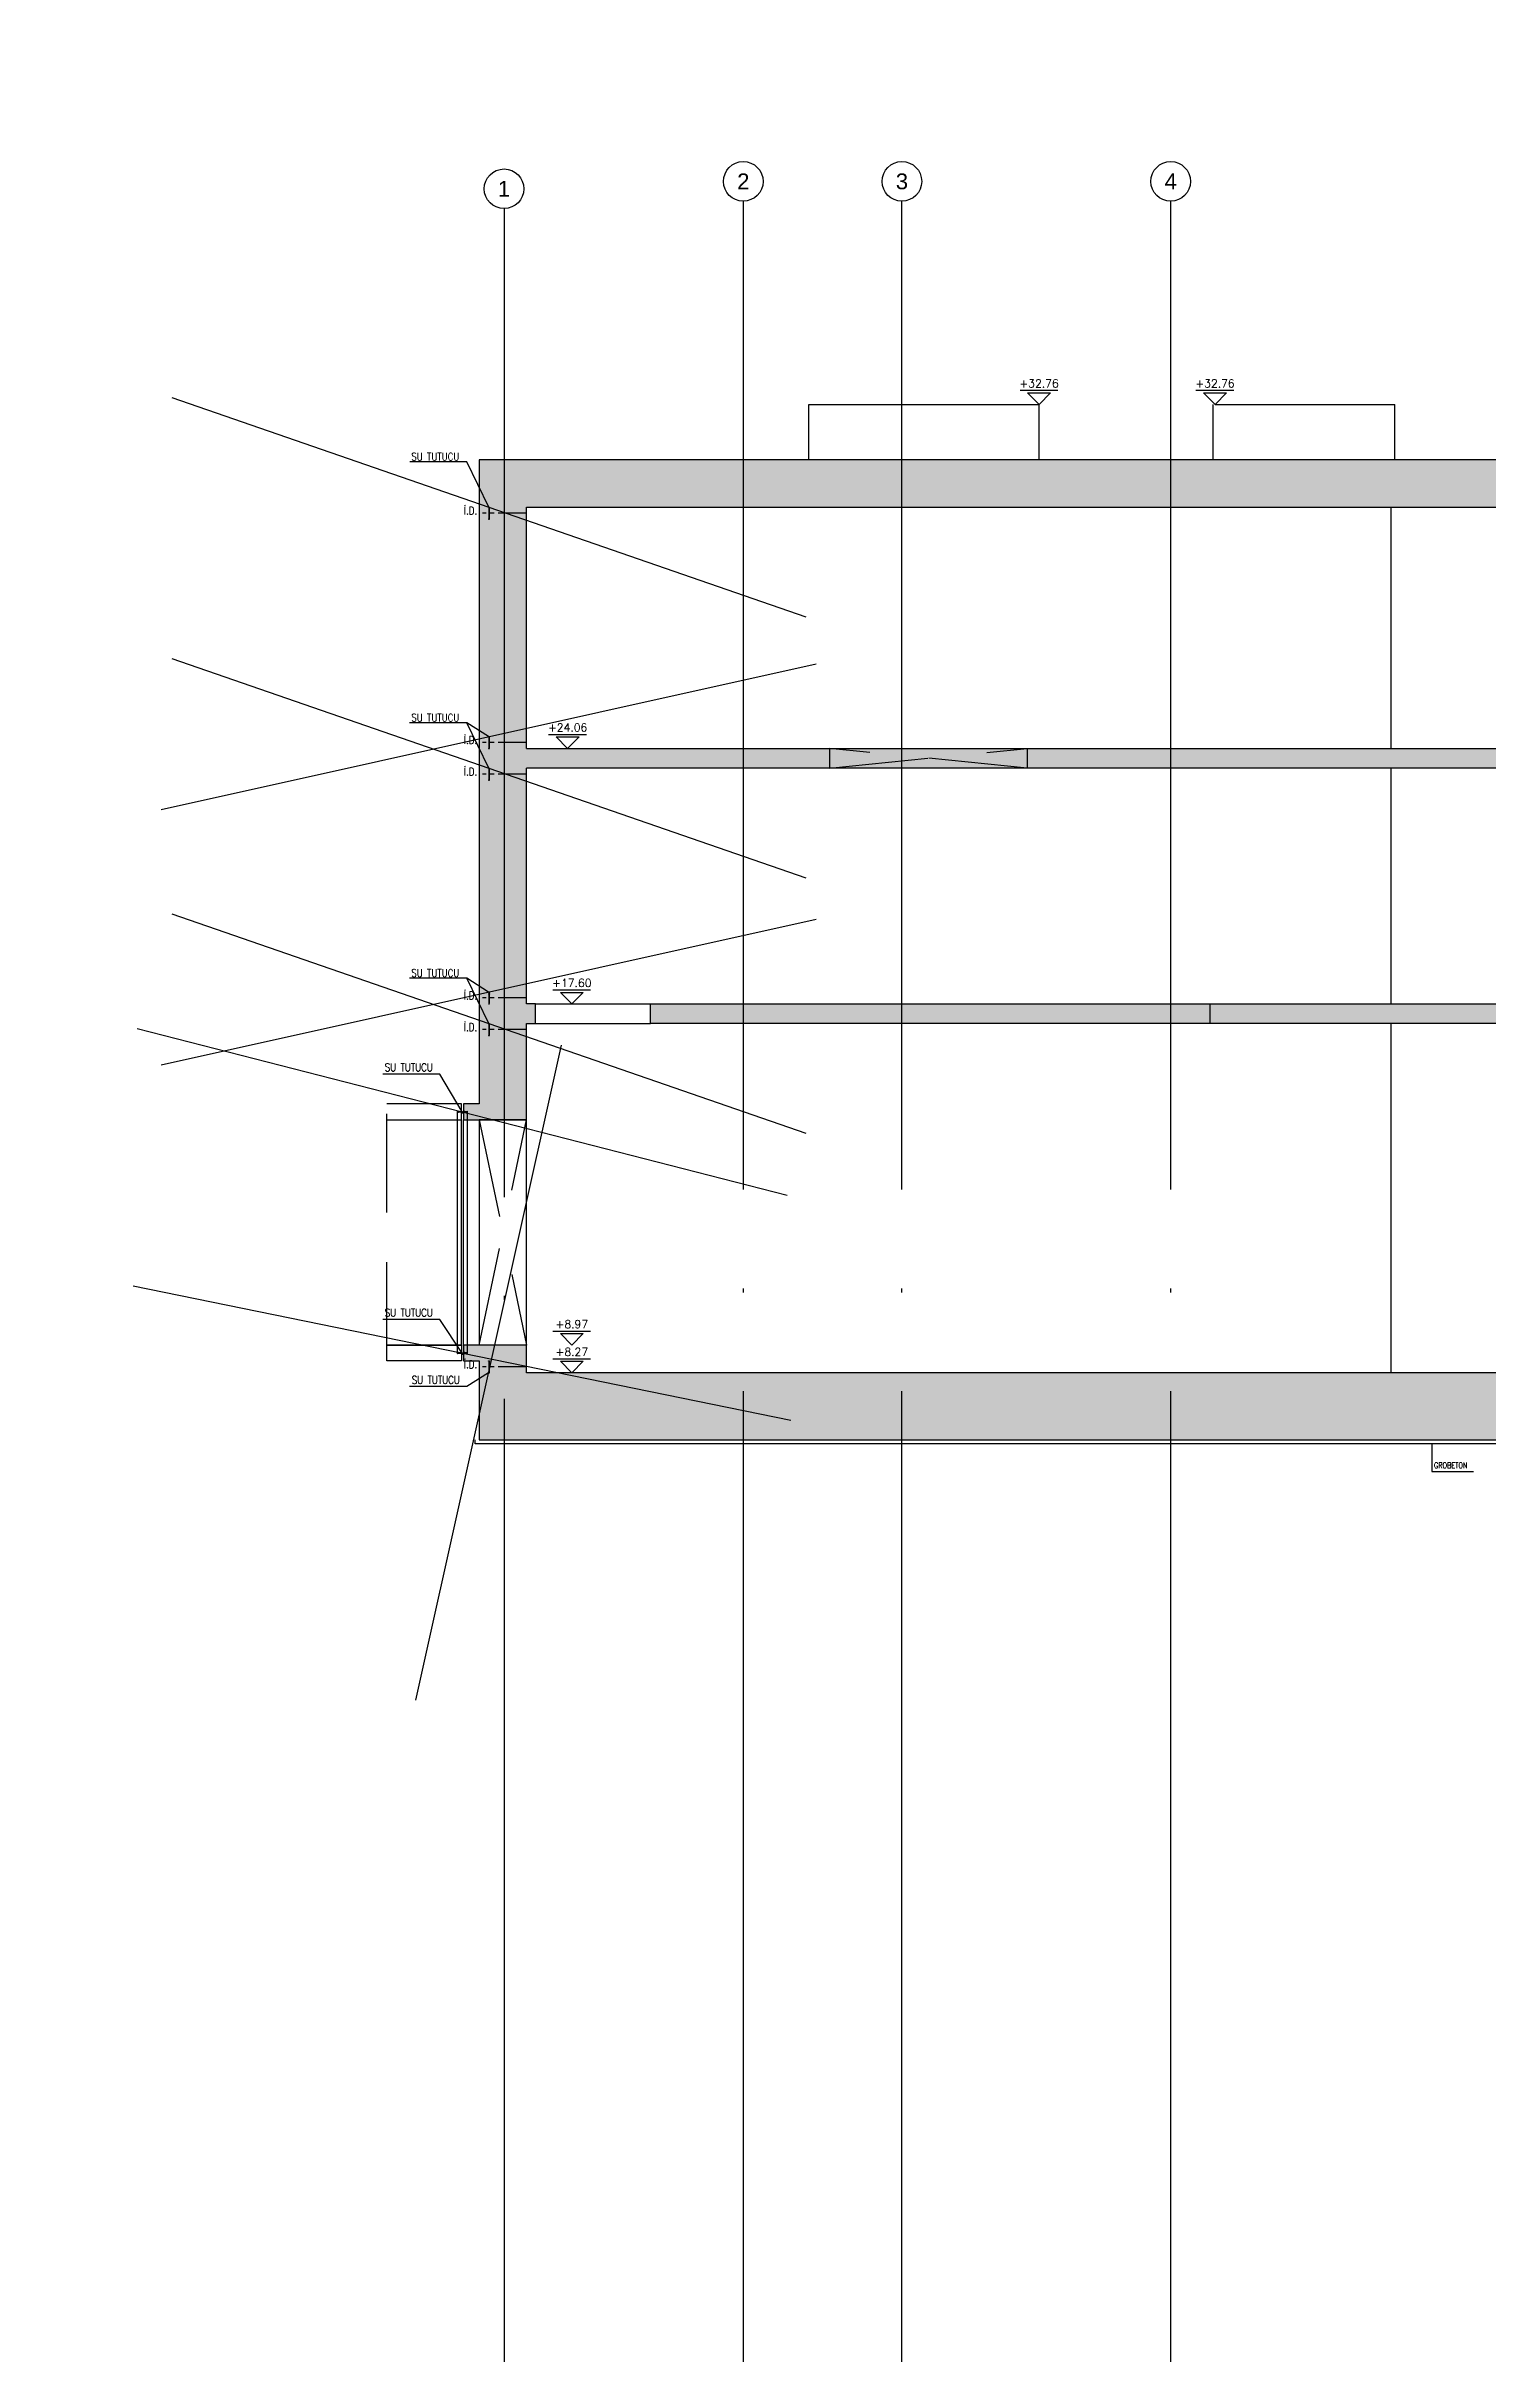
# Model space of a CAD drawing. Header units: millimetres. Extents: x 400408 to 401352, y 4543980 to 4544157.
# Drawn here: x 400528.6 to 400565.1, y 4544012.7 to 4544071.3 of the extents above; entities that cross this region are included whole.
import ezdxf
from ezdxf.enums import TextEntityAlignment as Align

# ---------------------------------------------------------------- set-up
doc = ezdxf.new("R2010")
doc.units = ezdxf.units.MM
for name, pattern in [('ACAD_ISO05W100', [33, 24, -3, 0, -3, 0, -3]), ('AKS', [3, 2.5, -0.25, 0, -0.25]), ('CIZGI', [0.4, 0.25, -0.15]), ('CONTINU', [0]), ('HIDDEN', [0.375, 0.25, -0.125]), ('UUC-ST-KAL-I05-101-U-000$0$ACAD_ISO05W100', [33, 24, -3, 0, -3, 0, -3])]:
    doc.linetypes.add(name, pattern=pattern)
for name, color, linetype in [('aks prota', 2, 'AKS'), ('caks prota', 4, 'Continuous'), ('görünüş prota', 4, 'Continuous'), ('inşaat derzi prota', 11, 'Continuous'), ('kesik prota', 2, 'CIZGI'), ('kesit prota', 1, 'Continuous'), ('kesit tarama prota', 252, 'Continuous'), ('kolon tarama prota', 252, 'Continuous'), ('kot prota', 4, 'Continuous'), ('not yazısı prota', 6, 'Continuous'), ('not çizgisi prota', 4, 'Continuous'), ('PRT-CST-rc_level', 6, 'Continuous'), ('PRT-CST-rc_levermark', 4, 'Continuous'), ('st_s_not yazısı', 6, 'Continuous'), ('st_s_not çizgisi', 4, 'CIZGI'), ('st_s_su tutucu', 2, 'Continuous'), ('st_s_ölçü', 4, 'Continuous'), ('taks prota', 7, 'Continuous'), ('UUC-ST-KAL-I05-101-U-000$0$st_s_su tutucu', 2, 'Continuous')]:
    doc.layers.add(name, color=color, linetype=linetype)
doc.styles.add('NOT', font='romanstw.shx')
doc.styles.add('OLCU', font='romanstw.shx')
doc.styles.add('TAKS', font='Arial Unicode.ttf')
doc.styles.add('TSIMPLEX', font='romanstw.shx')
doc.dimstyles.new('1-50', dxfattribs={"dimtxt": 10, "dimasz": 4, "dimexe": 4, "dimexo": 8, "dimgap": 4, "dimtad": 1, "dimdec": 1, "dimrnd": 0.05, "dimzin": 9, "dimdsep": 46, "dimtxsty": 'OLCU', "dimblk1": 'OBLIQUE', "dimblk2": 'OBLIQUE', "dimsah": 1, "dimcen": 2, "dimdle": 4, "dimclrd": 4, "dimclre": 4, "dimclrt": 3, "dimadec": 1, "dimazin": 0, "dimtfac": 1, "dimtdec": 1, "dimtix": 1, "dimtmove": 2, "dimatfit": 3, "dimldrblk": 'OBLIQUE', "dimfxl": 1, "dimtvp": 1, "dimtolj": 1, "dimtzin": 1, "dimarcsym": 0})

# ---------------------------------------------------------------- blocks, each defined once
blk = doc.blocks.new('_Oblique')
at = {"layer": 'st_s_ölçü', "lineweight": -2}
blk.add_line((-0.5, -0.5), (0.5, 0.5), dxfattribs=at)
blk = doc.blocks.new('KOTK5')
at = {"layer": 'PRT-CST-rc_levermark'}
blk.add_line((216.6666666667443, 160), (-213.3333333332557, 160), dxfattribs=at)
blk.add_lwpolyline([(130, 130), (-130, 130), (0, 0)], close=True, dxfattribs=at)
at = {"layer": 'PRT-CST-rc_level', "style": 'OLCU'}
blk.add_attdef('000.00', text='', height=90, dxfattribs=at).set_placement((0, 193.1381784435362), align=Align.CENTER)
blk = doc.blocks.new('D')
at = {"layer": 'st_s_su tutucu', "linetype": 'CONTINU', "ltscale": 0.2}
for p, q in [((-39987.83090962706, 52508.18991963421), (-39992.63090966878, 52508.18991966914)), ((-39992.63090966878, 52508.18991966914), (-39992.63090980848, 52507.38991968935)), ((-39992.63090980848, 52507.38991968935), (-39990.63090962501, 52506.05655179494)), ((-39990.63090992199, 52478.65671955824), (-39991.93117670823, 52478.6567195757)), ((-39991.93117670823, 52478.6567195757), (-39991.93117659182, 52477.72311959402)), ((-39991.93117659182, 52477.72311959402), (-39990.63090987367, 52477.72311951835)), ((-39990.6309096902, 52498.50671976196), (-39991.53117650332, 52498.50671977942)), ((-39991.53117650332, 52498.50671977942), (-39991.53117639622, 52497.87311976865)), ((-39991.53117639622, 52497.87311976865), (-39990.63090970417, 52497.87311978029)), ((-39990.63090980196, 52488.50671968629), (-39991.53117661508, 52488.50671963972)), ((-39991.53117661508, 52488.50671963972), (-39991.53117662905, 52487.87311965806)), ((-39991.53117662905, 52487.87311965806), (-39990.630909937, 52487.87311964059)), ((-39991.53117661508, 52467.87311965223), (-39991.53117662905, 52468.5067196339)), ((-39991.53117662905, 52468.5067196339), (-39990.630909937, 52468.50671965136)), ((-39990.63090980196, 52467.87311960567), (-39991.53117661508, 52467.87311965223)), ((-39990.63090962501, 52506.05655179494), (-39990.6309096902, 52498.50671976196)), ((-39990.63090970417, 52497.87311978029), (-39990.63090980196, 52488.50671968629)), ((-39990.630909937, 52487.87311964059), (-39990.63090992199, 52478.65671955824)), ((-39990.630909937, 52468.50671965136), (-39990.63090992199, 52477.72311973372)), ((-39990.63090970417, 52458.50671951166), (-39990.63090980196, 52467.87311960567)), ((-39989.83090974534, 52506.05655187643), (-39987.83090964103, 52507.38991968935)), ((-39989.83090955907, 52498.50671965136), (-39989.83090974534, 52506.05655187643)), ((-39988.9306429881, 52498.50671966883), (-39989.83090955907, 52498.50671965136)), ((-39989.83090992229, 52488.50671961062), (-39989.83090981984, 52497.87311973373)), ((-39989.83090981984, 52497.87311973373), (-39988.93064300207, 52497.87311962313)), ((-39988.93064335132, 52488.50671965136), (-39989.83090992229, 52488.50671961062)), ((-39989.83091007002, 52478.65671960481), (-39989.8309099316, 52487.87311978029)), ((-39989.8309099316, 52487.87311978029), (-39988.93064311383, 52487.87311964059)), ((-39988.53064343977, 52478.65671965137), (-39989.83091007002, 52478.65671960481)), ((-39989.83090998934, 52477.72311965805), (-39988.53064344908, 52477.72311964058)), ((-39989.83091007002, 52477.72311968715), (-39989.8309099316, 52468.50671951166)), ((-39989.8309099316, 52468.50671951166), (-39988.93064311383, 52468.50671965136)), ((-39988.93064335132, 52467.87311964059), (-39989.83090992229, 52467.87311968134)), ((-39989.83090992229, 52467.87311968134), (-39989.83090981984, 52458.50671955823)), ((-39988.93064300207, 52497.87311962313), (-39988.9306429881, 52498.50671966883)), ((-39988.93064311383, 52487.87311964059), (-39988.93064335132, 52488.50671965136)), ((-39988.93064311383, 52468.50671965136), (-39988.93064335132, 52467.87311964059)), ((-39988.53064344908, 52477.72311964058), (-39988.53064343977, 52478.65671965137)), ((-39987.83090964103, 52507.38991968935), (-39987.83090962706, 52508.18991963421)), ((-39992.63090980848, 52448.98991960261), (-39990.63090962501, 52450.32328749701)), ((-39992.63090966878, 52448.18991962282), (-39992.63090980848, 52448.98991960261)), ((-39987.83090962706, 52448.18991965774), (-39992.63090966878, 52448.18991962282)), ((-39991.53117650332, 52457.87311951254), (-39991.53117639622, 52458.50671952331)), ((-39991.53117639622, 52458.50671952331), (-39990.63090970417, 52458.50671951166)), ((-39990.6309096902, 52457.87311953), (-39991.53117650332, 52457.87311951254)), ((-39990.63090962501, 52450.32328749701), (-39990.6309096902, 52457.87311953)), ((-39989.83090981984, 52458.50671955823), (-39988.93064300207, 52458.50671966883)), ((-39988.9306429881, 52457.87311962313), (-39989.83090955907, 52457.87311964059)), ((-39989.83090955907, 52457.87311964059), (-39989.83090974534, 52450.32328741552)), ((-39989.83090974534, 52450.32328741552), (-39987.83090964103, 52448.98991960261)), ((-39988.93064300207, 52458.50671966883), (-39988.9306429881, 52457.87311962313)), ((-39987.83090964103, 52448.98991960261), (-39987.83090962706, 52448.18991965774))]:
    blk.add_line(p, q, dxfattribs=at)

msp = doc.modelspace()

# ---------------------------------------------------------------- hatches: boundary and pattern name
at = {"layer": 'kesit tarama prota'}
h = msp.add_hatch(color=256, dxfattribs=at)
h.dxf.hatch_style = 1
h.paths.add_polyline_path([(400575.6319413387, 4544060.827932313), (400539.554568058, 4544060.827932313), (400539.5545680579, 4544044.537930679), (400539.154568058, 4544044.537932313), (400539.154568058, 4544044.137932313), (400540.7545680579, 4544044.137932313), (400540.7545680579, 4544046.567932313), (400540.9822672802, 4544046.567932313), (400540.9822672802, 4544047.067932313), (400540.7545680579, 4544047.067932313), (400540.7545680579, 4544053.027932313), (400575.6319413387, 4544053.027932838), (400575.6319413387, 4544053.527932839), (400540.7545680579, 4544053.527932313), (400540.754568058, 4544059.627932313), (400575.6319413387, 4544059.627932313)])
h = msp.add_hatch(color=256, dxfattribs=at)
h.dxf.hatch_style = 1
h.paths.add_polyline_path([(400558.0322743776, 4544046.567932313), (400543.8822672802, 4544046.567932313), (400543.8822672802, 4544047.067932313), (400558.0322743776, 4544047.067932313)])
h = msp.add_hatch(dxfattribs=at)
h.set_pattern_fill('DOTS', color=2, scale=0.04999999999999999, angle=35.99999999998597)
h.set_pattern_definition([(35.99999999998597, (401030.6815574209, 4543716.288129662), (-0.01454759243643788, 0.08754345112887252), [0, -0.07937499999999999])])
h.paths.add_polyline_path([(400566.0322743778, 4544047.067932313), (400558.0322743776, 4544047.067932313), (400558.0322743776, 4544046.567932313), (400566.0322743778, 4544046.567932313)])
h.paths.add_polyline_path([(400574.0318767932, 4544047.067932313), (400570.0322743776, 4544047.067932313), (400570.0322743776, 4544046.567932313), (400574.0318767932, 4544046.567932313)])
h = msp.add_hatch(color=256, dxfattribs=at)
h.dxf.hatch_style = 1
h.paths.add_polyline_path([(400577.0177977753, 4544037.737932313), (400540.7545680579, 4544037.737932313), (400540.7545680579, 4544038.437925776), (400539.1545680579, 4544038.437933947), (400539.1545680579, 4544038.037933948), (400539.5545680579, 4544038.037933948), (400539.5545680579, 4544036.037932313), (400577.0177977753, 4544036.037932313)])

# ---------------------------------------------------------------- linework, layer by layer
at = {"layer": 'aks prota', "ltscale": 10}
for p, q in [((400546.2326166194, 4544067.368290232), (400546.2326166193, 4544012.727231866)), ((400550.2326166201, 4544067.368290232), (400550.23261662, 4544012.727231866)), ((400557.032616606, 4544067.368290232), (400557.0326166059, 4544012.727231866)), ((400540.1822739463, 4544067.181587582), (400540.1822739462, 4544012.727231866))]:
    msp.add_line(p, q, dxfattribs=at)
at = {"layer": 'caks prota', "ltscale": 0.05}
for centre in [(400540.1822739463, 4544067.681587582), (400546.2326166194, 4544067.868290232), (400550.2443371982, 4544067.868404719), (400557.0394661981, 4544067.86832933)]:
    msp.add_circle(centre, 0.4999999999999999, dxfattribs=at)
at = {"layer": 'görünüş prota', "color": 4}
for p, q in [((400547.8933880322, 4544060.827932313), (400547.8933880322, 4544062.227932313)), ((400553.7114540896, 4544060.827932313), (400553.7114540896, 4544062.227932313)), ((400558.1098307032, 4544060.827932313), (400558.1098307032, 4544062.227932313)), ((400562.7098307032, 4544060.827932313), (400562.7098307032, 4544062.227932313)), ((400562.6130878252, 4544053.527932313), (400562.6130878252, 4544059.627932313)), ((400562.6130878251, 4544047.067932313), (400562.6130878252, 4544053.027932313)), ((400562.6130878251, 4544037.737932313), (400562.6130878251, 4544046.567932313))]:
    msp.add_line(p, q, dxfattribs=at)
for points in [[(400547.8933880322, 4544062.227932313), (400553.7114540896, 4544062.227932313)], [(400558.1602706215, 4544062.227932313), (400562.7098307032, 4544062.227932313)], [(400540.9822672802, 4544047.067932313), (400543.8822672802, 4544047.067932313)], [(400540.9822672802, 4544046.567932313), (400543.8822672802, 4544046.567932313)], [(400539.5545680579, 4544044.137932313), (400539.5545680579, 4544038.437932313)], [(400540.7545697783, 4544038.437925776), (400540.7545697783, 4544044.137932313)]]:
    msp.add_lwpolyline(points, dxfattribs=at)
at = {"layer": 'görünüş prota'}
for points in [[(400558.0322743776, 4544047.067932313), (400566.0322743778, 4544047.067932313)], [(400566.0322743778, 4544046.567932313), (400558.0322743776, 4544046.567932313)], [(400574.7177992019, 4544035.937932312), (400539.454568058, 4544035.937932313), (400539.454568058, 4544036.037932313)]]:
    msp.add_lwpolyline(points, dxfattribs=at)
at = {"layer": 'inşaat derzi prota', "linetype": 'ACAD_ISO05W100', "ltscale": 0.03}
for points in [[(400540.7545679644, 4544059.477932313), (400539.5545679644, 4544059.477932313)], [(400540.7545679644, 4544053.677932313), (400539.5545679644, 4544053.677932313)], [(400540.7545679644, 4544052.877932313), (400539.5545679643, 4544052.877932313)], [(400540.7545680579, 4544047.217932313), (400539.5545680579, 4544047.217932313)], [(400540.7545680579, 4544046.417932313), (400539.5545680579, 4544046.417932313)], [(400540.7545680579, 4544037.887932313), (400539.5545680579, 4544037.887932313)]]:
    msp.add_lwpolyline(points, dxfattribs=at)
at = {"layer": 'kesik prota', "ltscale": 10}
msp.add_lwpolyline([(400548.4114540896, 4544053.527932313), (400548.4114540896, 4544053.027932313), (400553.4114540896, 4544053.527932313), (400553.4114540896, 4544053.027932313), (400548.4114540896, 4544053.527932313)], dxfattribs=at)
msp.add_lwpolyline([(400539.5545680579, 4544038.437932313), (400540.7545680579, 4544044.137932313), (400539.5545680579, 4544044.137932313), (400540.754568402, 4544038.437932313)], close=True, dxfattribs=at)
at = {"layer": 'kesit prota', "color": 1}
for p, q in [((400540.7545680579, 4544053.527932313), (400540.754568058, 4544059.627932313)), ((400540.7545680579, 4544047.067932313), (400540.7545680579, 4544053.027932313)), ((400539.1545680579, 4544038.437932313), (400539.154568058, 4544044.137932313))]:
    msp.add_line(p, q, dxfattribs=at)
for points in [[(400540.754568058, 4544059.627932313), (400575.6319413387, 4544059.627932313), (400575.6319413387, 4544060.827932313), (400539.554568058, 4544060.827932313), (400539.5545680579, 4544044.537932313)], [(400540.7545680579, 4544053.527932313), (400575.6319413387, 4544053.527932839), (400575.6319413387, 4544053.027932838), (400540.7545680579, 4544053.027932313)], [(400539.5545680579, 4544044.537930679), (400539.154568058, 4544044.537932313), (400539.154568058, 4544044.137932313), (400540.7545680579, 4544044.137932313), (400540.7545680579, 4544046.567932313), (400540.9822672802, 4544046.567932313), (400540.9822672802, 4544047.067932313), (400540.7545680579, 4544047.067932313)], [(400540.7545680579, 4544037.737932313), (400540.7545680579, 4544038.437925776), (400539.1545680579, 4544038.437933947), (400539.1545680579, 4544038.037933948), (400539.5545680579, 4544038.037933948), (400539.5545680579, 4544036.037932313), (400577.0177977753, 4544036.037932313), (400577.0177977753, 4544037.737932313), (400540.7545680579, 4544037.737932313)]]:
    msp.add_lwpolyline(points, dxfattribs=at)
msp.add_lwpolyline([(400558.0322743776, 4544046.567932313), (400543.8822672802, 4544046.567932313), (400543.8822672802, 4544047.067932313), (400558.0322743776, 4544047.067932313)], close=True, dxfattribs=at)
at = {"layer": 'kolon tarama prota', "linetype": 'HIDDEN', "ltscale": 10}
msp.add_line((400537.2232244138, 4544038.037933948), (400537.2232244138, 4544044.537932313), dxfattribs=at)
at = {"layer": 'kolon tarama prota'}
msp.add_line((400539.1045680579, 4544038.437932313), (400539.104568058, 4544044.137932313), dxfattribs=at)
for points in [[(400537.2232244138, 4544044.137932313), (400539.104568058, 4544044.137932313), (400539.104568058, 4544044.537932313), (400537.2232244138, 4544044.537932313)], [(400537.2232244138, 4544038.437933947), (400539.1045680579, 4544038.437933947), (400539.1045680579, 4544038.037933948), (400537.2232244138, 4544038.037933948)], [(400539.1045680579, 4544038.437932313), (400537.2232244138, 4544038.437932313)]]:
    msp.add_lwpolyline(points, dxfattribs=at)
at = {"layer": 'st_s_not çizgisi', "linetype": 'CONTINU'}
msp.add_lwpolyline([(400563.6398443609, 4544035.937932312), (400563.6398443609, 4544035.243048379), (400564.6962443609, 4544035.243048379)], dxfattribs=at)
at = {"layer": 'UUC-ST-KAL-I05-101-U-000$0$st_s_su tutucu', "linetype": 'UUC-ST-KAL-I05-101-U-000$0$ACAD_ISO05W100', "ltscale": 0.05}
for points in [[(400539.1489545826, 4544044.317422638, -0.5773502691895264), (400539.1474534716, 4544044.314822638), (400539.1124420454, 4544044.314822638, -0.5773502691896774), (400539.1109409353, 4544044.317422641), (400539.1227822031, 4544044.337932316, 0.5773502691898074), (400539.1212810923, 4544044.340532315), (400539.0754453395, 4544044.340532316), (400539.0754453404, 4544044.34638405), (400539.0713269403, 4544044.346384048), (400539.0713269406, 4544044.340532316), (400539.0386161863, 4544044.340532317), (400539.038616187, 4544044.346384051), (400539.0344977867, 4544044.346384051), (400539.0344977868, 4544044.340532318), (400539.0138146496, 4544044.340532317), (400539.0051477588, 4544044.353532318), (400538.9999477591, 4544044.353532318), (400538.9999477589, 4544044.322332317), (400539.0051477588, 4544044.322332316), (400539.0138146502, 4544044.335332317), (400539.0344977861, 4544044.335332317), (400539.034497786, 4544044.329480583), (400539.038616186, 4544044.329480584), (400539.0386161859, 4544044.335332317), (400539.07132694, 4544044.335332316), (400539.0713269404, 4544044.329480582), (400539.0754453402, 4544044.329480582), (400539.0754453404, 4544044.335332315), (400539.113275169, 4544044.335332315, -0.5773502691899163), (400539.1147762795, 4544044.332732316), (400539.1034353813, 4544044.313089306, 0.5773502691894145), (400539.1049364916, 4544044.310489306), (400539.1549590252, 4544044.310489304, 0.5773502691898413), (400539.1564601358, 4544044.313089306), (400539.1451192381, 4544044.332732315, -0.5773502691890604), (400539.1466203489, 4544044.335332316), (400539.1844501784, 4544044.335332314), (400539.1844501783, 4544044.329480582), (400539.1885685782, 4544044.329480583), (400539.1885685787, 4544044.335332314), (400539.2212793324, 4544044.335332315), (400539.2212793325, 4544044.329480581), (400539.2253977315, 4544044.329480581), (400539.2253977325, 4544044.335332313), (400539.2460808682, 4544044.335332314), (400539.2547477588, 4544044.322332313), (400539.259947759, 4544044.322332313), (400539.259947759, 4544044.353532312), (400539.254747759, 4544044.353532313), (400539.2460808683, 4544044.340532314), (400539.2253977315, 4544044.340532313), (400539.2253977321, 4544044.346384048), (400539.2212793324, 4544044.346384048), (400539.2212793321, 4544044.340532315), (400539.1885685778, 4544044.340532315), (400539.1885685779, 4544044.346384048), (400539.1844501778, 4544044.346384048), (400539.1844501781, 4544044.340532314), (400539.1386144257, 4544044.340532315, 0.5773502691892096), (400539.1371133151, 4544044.337932315)], [(400539.1489545826, 4544038.217424272, -0.5773502691895264), (400539.1474534716, 4544038.214824272), (400539.1124420454, 4544038.214824272, -0.5773502691896774), (400539.1109409353, 4544038.217424274), (400539.1227822031, 4544038.23793395, 0.5773502691898074), (400539.1212810923, 4544038.240533949), (400539.0754453394, 4544038.24053395), (400539.0754453404, 4544038.246385684), (400539.0713269403, 4544038.246385683), (400539.0713269406, 4544038.24053395), (400539.0386161862, 4544038.240533951), (400539.038616187, 4544038.246385685), (400539.0344977867, 4544038.246385685), (400539.0344977868, 4544038.240533953), (400539.0138146496, 4544038.240533952), (400539.0051477588, 4544038.253533952), (400538.9999477591, 4544038.253533952), (400538.9999477589, 4544038.222333952), (400539.0051477588, 4544038.222333951), (400539.0138146501, 4544038.235333952), (400539.0344977861, 4544038.235333951), (400539.034497786, 4544038.229482218), (400539.038616186, 4544038.229482218), (400539.0386161859, 4544038.235333951), (400539.07132694, 4544038.235333951), (400539.0713269404, 4544038.229482217), (400539.0754453402, 4544038.229482217), (400539.0754453404, 4544038.23533395), (400539.113275169, 4544038.23533395, -0.5773502691899163), (400539.1147762795, 4544038.23273395), (400539.1034353812, 4544038.213090939, 0.5773502691894145), (400539.1049364916, 4544038.210490941), (400539.1549590252, 4544038.210490939, 0.5773502691898413), (400539.1564601358, 4544038.213090939), (400539.1451192381, 4544038.232733949, -0.5773502691890604), (400539.1466203489, 4544038.23533395), (400539.1844501784, 4544038.235333948), (400539.1844501783, 4544038.229482216), (400539.1885685782, 4544038.229482217), (400539.1885685786, 4544038.235333948), (400539.2212793324, 4544038.235333949), (400539.2212793325, 4544038.229482215), (400539.2253977315, 4544038.229482215), (400539.2253977325, 4544038.235333947), (400539.2460808682, 4544038.235333948), (400539.2547477588, 4544038.222333947), (400539.259947759, 4544038.222333947), (400539.259947759, 4544038.253533947), (400539.254747759, 4544038.253533948), (400539.2460808683, 4544038.240533948), (400539.2253977315, 4544038.240533947), (400539.2253977321, 4544038.246385682), (400539.2212793324, 4544038.246385681), (400539.2212793321, 4544038.240533949), (400539.1885685778, 4544038.24053395), (400539.1885685779, 4544038.246385682), (400539.1844501778, 4544038.246385682), (400539.1844501781, 4544038.240533949), (400539.1386144257, 4544038.24053395, 0.5773502691892096), (400539.1371133151, 4544038.23793395)]]:
    msp.add_lwpolyline(points, format="xyb", close=True, dxfattribs=at)
at = {"layer": 'UUC-ST-KAL-I05-101-U-000$0$st_s_su tutucu', "linetype": 'UUC-ST-KAL-I05-101-U-000$0$ACAD_ISO05W100'}
for points in [[(400538.9999477589, 4544044.322332317), (400538.9999477591, 4544038.253533952)], [(400539.259947759, 4544038.253533947), (400539.259947759, 4544044.322332313)]]:
    msp.add_lwpolyline(points, dxfattribs=at)

# ---------------------------------------------------------------- block references
at = {"layer": 'kot prota', "linetype": 'CONTINU', "ltscale": 0.1}
ref = msp.add_blockref('KOTK5', (400553.7114540896, 4544062.227932313), dxfattribs=dict(at, xscale=-0.002222222222222221, yscale=0.002222222222222222, zscale=0.002222222222222222, rotation=359.9999999998683))
ref.add_attrib('000.00', '+32.76', dxfattribs={"layer": 'PRT-CST-rc_level', "height": 0.1999999999999999, "style": 'OLCU'}).set_placement((400553.7114540896, 4544062.657128265), align=Align.CENTER)
ref = msp.add_blockref('KOTK5', (400558.1602706215, 4544062.227932313), dxfattribs=dict(at, xscale=-0.002222222222222221, yscale=0.002222222222222222, zscale=0.002222222222222222, rotation=359.9999999998683))
ref.add_attrib('000.00', '+32.76', dxfattribs={"layer": 'PRT-CST-rc_level', "height": 0.1999999999999999, "style": 'OLCU'}).set_placement((400558.1602706215, 4544062.657128265), align=Align.CENTER)
ref = msp.add_blockref('KOTK5', (400541.7915675358, 4544053.527932313), dxfattribs=dict(at, xscale=-0.002222222222222221, yscale=0.002222222222222222, zscale=0.002222222222222222, rotation=359.9999999998683))
ref.add_attrib('000.00', '+24.06', dxfattribs={"layer": 'PRT-CST-rc_level', "height": 0.1999999999999999, "style": 'OLCU'}).set_placement((400541.7915675358, 4544053.957128266), align=Align.CENTER)
ref = msp.add_blockref('KOTK5', (400541.8969734304, 4544047.067932313), dxfattribs=dict(at, xscale=-0.002222222222222221, yscale=0.002222222222222222, zscale=0.002222222222222222, rotation=359.9999999998683))
ref.add_attrib('000.00', '+17.60', dxfattribs={"layer": 'PRT-CST-rc_level', "height": 0.1999999999999999, "style": 'OLCU'}).set_placement((400541.8969734304, 4544047.497128266), align=Align.CENTER)
ref = msp.add_blockref('KOTK5', (400541.8969734304, 4544038.437932313), dxfattribs=dict(at, xscale=-0.002222222222222221, yscale=0.002222222222222222, zscale=0.002222222222222222, rotation=359.9999999998683))
ref.add_attrib('000.00', '+8.97', dxfattribs={"layer": 'PRT-CST-rc_level', "height": 0.1999999999999999, "style": 'OLCU'}).set_placement((400541.8969734304, 4544038.867128266), align=Align.CENTER)
ref = msp.add_blockref('KOTK5', (400541.8969734304, 4544037.737932313), dxfattribs=dict(at, xscale=-0.002222222222222221, yscale=0.002222222222222222, zscale=0.002222222222222222, rotation=359.9999999998683))
ref.add_attrib('000.00', '+8.27', dxfattribs={"layer": 'PRT-CST-rc_level', "height": 0.1999999999999999, "style": 'OLCU'}).set_placement((400541.8969734304, 4544038.167128266), align=Align.CENTER)
at = {"layer": 'st_s_ölçü', "xscale": 0.004999999999999999, "yscale": 0.004999999999999999, "zscale": 0.004999999999999999, "rotation": 179.9999999999666}
for p in [(400339.8534134163, 4544321.868881911), (400339.8534134163, 4544316.068881911), (400339.8534134163, 4544315.268881911), (400339.8534135098, 4544309.608881911), (400339.8534135098, 4544308.808881911), (400339.8534135098, 4544300.278881911)]:
    msp.add_blockref('D', p, dxfattribs=at)

# ---------------------------------------------------------------- texts
at = {"layer": 'not yazısı prota', "ltscale": 0.05, "style": 'TSIMPLEX', "width": 0.8}
for s, p in [('SU TUTUCU', (400537.8384415141, 4544060.805596608)), ('İ.D.', (400539.1672486253, 4544059.43931775)), ('SU TUTUCU', (400537.838441514, 4544054.205596608)), ('İ.D.', (400539.1672486253, 4544053.63931775)), ('İ.D.', (400539.1672486253, 4544052.83931775)), ('SU TUTUCU', (400537.8384416076, 4544047.745596607)), ('İ.D.', (400539.1672487188, 4544047.17931775)), ('İ.D.', (400539.1672487188, 4544046.37931775)), ('SU TUTUCU', (400537.1681304713, 4544045.360552306)), ('SU TUTUCU', (400537.1681304703, 4544039.157177049)), ('İ.D.', (400539.1672487188, 4544037.84931775)), ('SU TUTUCU', (400537.8504416081, 4544037.456479223))]:
    msp.add_text(s, height=0.2, dxfattribs=at).set_placement(p)
at = {"layer": 'st_s_not yazısı', "ltscale": 0.05, "style": 'NOT', "width": 0.8}
msp.add_text('GROBETON', height=0.15, dxfattribs=at).set_placement((400563.6977081558, 4544035.396295344), align=Align.MIDDLE_LEFT)
at = {"layer": 'taks prota', "style": 'TAKS'}
for s, p in [('1', (400540.1822739463, 4544067.681587582)), ('2', (400546.2326166194, 4544067.868290232)), ('3', (400550.2443371982, 4544067.868404719)), ('4', (400557.0394661981, 4544067.86832933))]:
    msp.add_text(s, height=0.3999999999999999, dxfattribs=at).set_placement(p, align=Align.MIDDLE_CENTER)

# ---------------------------------------------------------------- leaders
at = {"layer": 'not çizgisi prota'}
for points in [[(400539.798976418, 4544059.628115343), (400539.2404145493, 4544060.777869152), (400537.8020315686, 4544060.777869152)], [(400539.798976418, 4544053.028115342), (400539.2404145493, 4544054.177869152), (400537.8020315686, 4544054.177869152)], [(400539.7918853789, 4544053.826945531), (400539.2404145493, 4544054.177869152), (400537.7900315681, 4544054.177869152)], [(400539.7989765116, 4544046.568115342), (400539.2404146429, 4544047.717869152), (400537.8020316622, 4544047.717869152)], [(400539.1215743361, 4544044.339970721), (400538.5581035061, 4544045.292068557), (400537.1197205254, 4544045.292068557)], [(400539.7918854725, 4544047.36694553), (400539.2404146429, 4544047.717869152), (400537.7900316617, 4544047.717869152)], [(400539.1215743351, 4544038.236595464), (400538.5581035051, 4544039.088693299), (400537.1197205244, 4544039.088693299)], [(400539.7918854724, 4544037.738919095), (400539.2404146428, 4544037.387995474), (400537.7900316617, 4544037.387995474)]]:
    msp.add_leader(points, dimstyle='1-50', override={"dimasz": 12, "dimgap": 4, "dimtad": 0}, dxfattribs=at)

doc.saveas('drawing.dxf')
